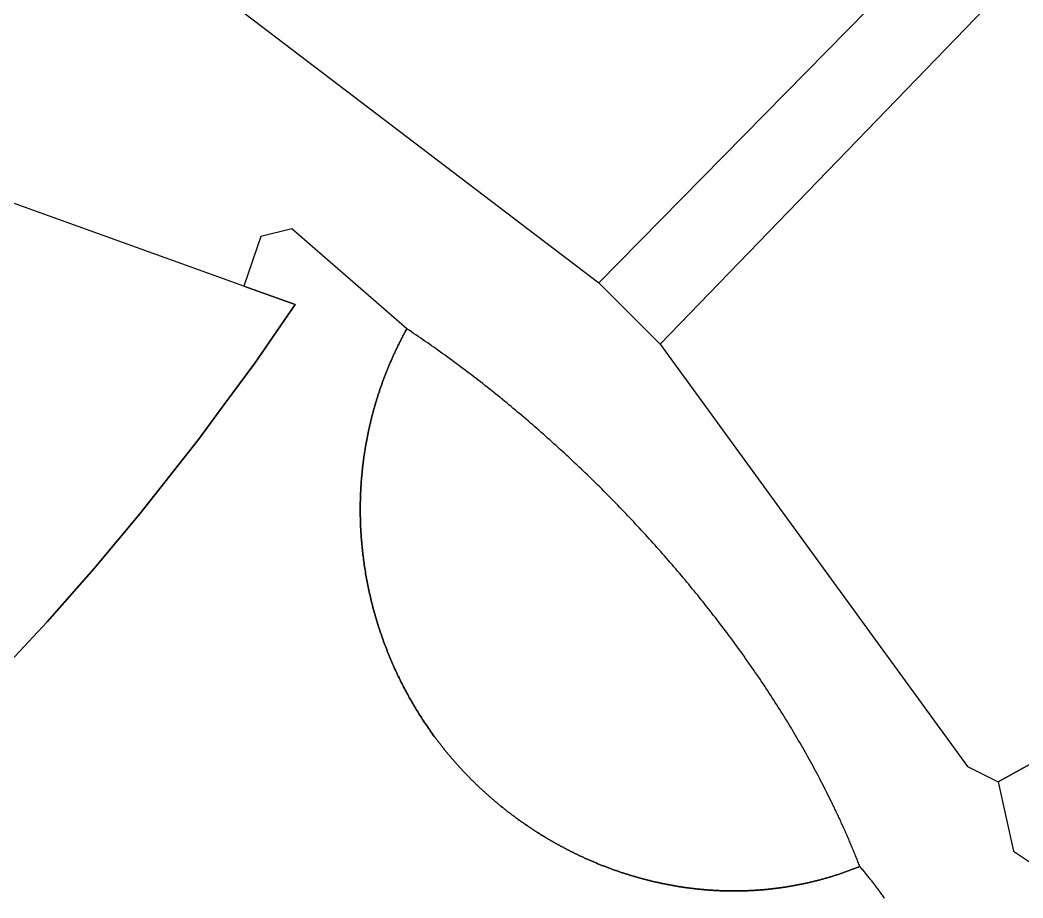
# Model space of a CAD drawing. Header units: millimetres. Extents: x 539514 to 908003, y -69769 to 203909.
# Drawn here: x 800560 to 838634, y -11242 to 22073 of the extents above; entities that cross this region are included whole.
import ezdxf

# ---------------------------------------------------------------- set-up
doc = ezdxf.new("R2010")
doc.units = ezdxf.units.MM
doc.layers.add('CLOSED_AREAS', color=7, linetype='Continuous')

msp = doc.modelspace()

# ---------------------------------------------------------------- linework, layer by layer
at = {"layer": 'CLOSED_AREAS'}
for points in [[(801836.342, 27844.644), (822531.737, 12104.485), (840603.771, 30468.004)], [(842061.193, 27553.16), (824863.612, 9772.61), (836522.989, -6259.033), (837688.927, -6842.002), (862780.878, 7027.798)], [(799128.134, -3392.673), (801588.095, -764.407), (803373.939, 1260.593), (805107.831, 3330.246), (807336.92, 6156.968), (808314.399, 7486.675), (809469.108, 9057.476), (811003.173, 11279.296), (809061.394, 11976.948), (790671.074, 18584.313)], [(833384.063, -11247.098), (833358.483, -11211.825), (833332.862, -11176.657), (833307.201, -11141.594), (833281.5, -11106.638), (833255.76, -11071.788), (833229.983, -11037.045), (833204.167, -11002.411), (833178.315, -10967.885), (833152.427, -10933.47), (833126.503, -10899.164), (833100.545, -10864.97), (833074.552, -10830.887), (833048.525, -10796.918), (833022.466, -10763.061), (832996.375, -10729.318), (832970.252, -10695.69), (832944.098, -10662.178), (832917.914, -10628.781), (832891.701, -10595.502), (832865.459, -10562.34), (832839.188, -10529.296), (832812.89, -10496.372), (832786.565, -10463.567), (832760.215, -10430.882), (832733.838, -10398.319), (832707.437, -10365.878), (832681.012, -10333.559), (832654.563, -10301.364), (832628.091, -10269.293), (832601.597, -10237.347), (832575.082, -10205.526), (832548.546, -10173.832), (832521.99, -10142.264), (832495.414, -10110.825), (832468.82, -10079.513), (832442.207, -10048.331), (832408.139, -10062.061), (832374.058, -10075.684), (832339.964, -10089.2), (832305.856, -10102.609), (832271.737, -10115.911), (832237.604, -10129.106), (832203.459, -10142.194), (832169.302, -10155.176), (832135.133, -10168.051), (832100.951, -10180.82), (832066.758, -10193.483), (832032.553, -10206.039), (831998.337, -10218.49), (831964.109, -10230.834), (831929.87, -10243.073), (831895.62, -10255.206), (831861.359, -10267.233), (831827.087, -10279.155), (831792.805, -10290.972), (831758.512, -10302.683), (831724.209, -10314.289), (831689.896, -10325.79), (831655.573, -10337.187), (831621.24, -10348.478), (831586.897, -10359.665), (831552.544, -10370.747), (831518.182, -10381.725), (831483.811, -10392.599), (831449.431, -10403.368), (831415.042, -10414.033), (831380.644, -10424.595), (831346.238, -10435.052), (831311.823, -10445.406), (831277.399, -10455.656), (831242.968, -10465.802), (831208.528, -10475.845), (831174.081, -10485.785), (831139.625, -10495.621), (831105.163, -10505.355), (831070.692, -10514.985), (831036.215, -10524.513), (831001.73, -10533.938), (830967.238, -10543.26), (830932.74, -10552.48), (830898.235, -10561.597), (830863.723, -10570.612), (830829.205, -10579.525), (830794.681, -10588.336), (830760.15, -10597.045), (830725.614, -10605.652), (830691.072, -10614.158), (830656.525, -10622.561), (830621.971, -10630.864), (830587.413, -10639.065), (830552.85, -10647.165), (830518.281, -10655.163), (830483.708, -10663.061), (830449.129, -10670.857), (830414.547, -10678.553), (830379.96, -10686.148), (830345.368, -10693.643), (830310.773, -10701.037), (830276.173, -10708.331), (830241.57, -10715.525), (830206.963, -10722.618), (830172.353, -10729.612), (830137.739, -10736.505), (830103.123, -10743.299), (830068.503, -10749.993), (830033.88, -10756.588), (829999.254, -10763.083), (829964.626, -10769.479), (829929.996, -10775.776), (829895.363, -10781.973), (829860.728, -10788.072), (829826.091, -10794.072), (829791.453, -10799.973), (829756.812, -10805.775), (829722.17, -10811.479), (829687.527, -10817.085), (829652.882, -10822.592), (829618.237, -10828.001), (829583.59, -10833.312), (829548.943, -10838.525), (829514.295, -10843.64), (829479.647, -10848.657), (829444.998, -10853.577), (829410.349, -10858.399), (829375.701, -10863.124), (829341.052, -10867.752), (829306.404, -10872.283), (829271.756, -10876.716), (829237.108, -10881.053), (829202.462, -10885.293), (829167.816, -10889.436), (829133.171, -10893.482), (829098.528, -10897.432), (829063.886, -10901.286), (829029.246, -10905.043), (828994.607, -10908.705), (828959.97, -10912.27), (828925.334, -10915.739), (828890.701, -10919.113), (828856.071, -10922.391), (828821.442, -10925.573), (828786.817, -10928.66), (828752.194, -10931.652), (828717.574, -10934.548), (828682.957, -10937.35), (828648.343, -10940.056), (828613.732, -10942.667), (828579.125, -10945.184), (828544.521, -10947.606), (828509.922, -10949.934), (828475.326, -10952.167), (828440.734, -10954.306), (828406.147, -10956.35), (828371.564, -10958.301), (828336.985, -10960.157), (828302.411, -10961.92), (828267.842, -10963.589), (828233.278, -10965.165), (828198.72, -10966.646), (828164.166, -10968.035), (828129.618, -10969.33), (828095.075, -10970.532), (828060.539, -10971.641), (828026.008, -10972.657), (827991.483, -10973.58), (827956.965, -10974.411), (827922.452, -10975.149), (827887.947, -10975.794), (827853.448, -10976.347), (827818.955, -10976.808), (827784.47, -10977.177), (827749.992, -10977.454), (827715.521, -10977.638), (827681.058, -10977.731), (827646.602, -10977.733), (827612.154, -10977.642), (827577.713, -10977.461), (827543.281, -10977.188), (827508.857, -10976.823), (827474.441, -10976.368), (827440.034, -10975.821), (827405.635, -10975.184), (827371.246, -10974.456), (827336.865, -10973.637), (827302.493, -10972.728), (827268.13, -10971.728), (827233.777, -10970.638), (827199.433, -10969.458), (827165.099, -10968.188), (827130.775, -10966.827), (827096.461, -10965.377), (827062.157, -10963.837), (827027.864, -10962.208), (826993.58, -10960.489), (826959.308, -10958.68), (826925.046, -10956.783), (826890.795, -10954.796), (826856.555, -10952.72), (826822.326, -10950.555), (826788.109, -10948.301), (826753.903, -10945.959), (826719.709, -10943.528), (826685.527, -10941.008), (826651.356, -10938.4), (826617.198, -10935.704), (826583.052, -10932.919), (826548.919, -10930.047), (826514.798, -10927.087), (826480.689, -10924.039), (826446.594, -10920.903), (826412.512, -10917.679), (826378.443, -10914.368), (826344.387, -10910.97), (826310.344, -10907.485), (826276.316, -10903.912), (826242.301, -10900.252), (826208.3, -10896.506), (826174.313, -10892.673), (826140.34, -10888.753), (826106.382, -10884.746), (826072.438, -10880.653), (826038.509, -10876.474), (826004.595, -10872.208), (825970.696, -10867.857), (825936.812, -10863.419), (825902.943, -10858.896), (825869.09, -10854.286), (825835.252, -10849.592), (825801.43, -10844.811), (825767.624, -10839.945), (825733.834, -10834.994), (825700.061, -10829.958), (825666.303, -10824.837), (825632.562, -10819.63), (825598.838, -10814.339), (825565.131, -10808.963), (825531.44, -10803.502), (825497.767, -10797.957), (825464.111, -10792.328), (825430.472, -10786.614), (825396.851, -10780.816), (825363.248, -10774.934), (825329.663, -10768.969), (825296.095, -10762.919), (825262.546, -10756.785), (825229.015, -10750.568), (825195.503, -10744.268), (825162.009, -10737.884), (825128.534, -10731.417), (825095.078, -10724.867), (825061.641, -10718.233), (825028.224, -10711.517), (824994.825, -10704.718), (824961.447, -10697.837), (824928.088, -10690.872), (824894.748, -10683.826), (824861.429, -10676.697), (824828.13, -10669.485), (824794.851, -10662.192), (824761.593, -10654.817), (824728.355, -10647.359), (824695.139, -10639.82), (824661.943, -10632.2), (824628.768, -10624.498), (824595.614, -10616.714), (824562.482, -10608.849), (824529.371, -10600.903), (824496.281, -10592.876), (824463.214, -10584.767), (824430.169, -10576.578), (824397.145, -10568.308), (824364.144, -10559.958), (824331.166, -10551.527), (824298.21, -10543.016), (824265.277, -10534.424), (824232.366, -10525.752), (824199.479, -10517), (824166.615, -10508.168), (824133.774, -10499.256), (824100.957, -10490.265), (824068.163, -10481.194), (824035.393, -10472.043), (824002.647, -10462.814), (823969.925, -10453.504), (823937.227, -10444.116), (823904.554, -10434.649), (823871.905, -10425.102), (823839.281, -10415.477), (823806.682, -10405.773), (823774.108, -10395.991), (823741.559, -10386.13), (823709.035, -10376.191), (823676.537, -10366.174), (823644.065, -10356.078), (823611.618, -10345.904), (823579.197, -10335.653), (823546.802, -10325.324), (823514.433, -10314.917), (823482.091, -10304.432), (823449.775, -10293.87), (823417.486, -10283.231), (823385.224, -10272.515), (823352.988, -10261.721), (823320.78, -10250.851), (823288.599, -10239.903), (823256.446, -10228.879), (823224.32, -10217.778), (823192.222, -10206.601), (823160.151, -10195.347), (823128.109, -10184.017), (823096.095, -10172.611), (823064.109, -10161.128), (823032.152, -10149.57), (823000.223, -10137.936), (822968.323, -10126.226), (822936.453, -10114.44), (822904.611, -10102.579), (822872.798, -10090.643), (822841.015, -10078.631), (822809.261, -10066.544), (822777.537, -10054.382), (822745.843, -10042.146), (822714.179, -10029.834), (822682.545, -10017.447), (822650.942, -10004.986), (822619.369, -9992.451), (822587.826, -9979.841), (822556.314, -9967.157), (822524.834, -9954.399), (822493.384, -9941.567), (822461.965, -9928.661), (822430.578, -9915.681), (822399.222, -9902.627), (822367.898, -9889.5), (822336.606, -9876.299), (822305.346, -9863.025), (822274.118, -9849.678), (822242.922, -9836.258), (822211.759, -9822.764), (822180.628, -9809.198), (822149.53, -9795.559), (822118.465, -9781.847), (822087.433, -9768.063), (822056.434, -9754.206), (822025.468, -9740.278), (821994.536, -9726.276), (821963.637, -9712.203), (821932.773, -9698.058), (821901.942, -9683.841), (821871.145, -9669.552), (821840.383, -9655.192), (821809.655, -9640.76), (821778.961, -9626.256), (821748.303, -9611.682), (821717.679, -9597.036), (821687.09, -9582.319), (821656.536, -9567.531), (821626.018, -9552.672), (821595.535, -9537.743), (821565.087, -9522.743), (821534.676, -9507.672), (821504.3, -9492.531), (821473.961, -9477.32), (821443.657, -9462.039), (821413.39, -9446.688), (821383.16, -9431.266), (821352.966, -9415.775), (821322.809, -9400.214), (821292.689, -9384.584), (821262.606, -9368.884), (821232.56, -9353.115), (821202.552, -9337.277), (821172.581, -9321.369), (821142.649, -9305.393), (821112.754, -9289.347), (821082.897, -9273.233), (821053.078, -9257.05), (821023.297, -9240.798), (820993.555, -9224.478), (820963.852, -9208.09), (820934.188, -9191.634), (820904.562, -9175.109), (820874.976, -9158.517), (820845.428, -9141.856), (820815.921, -9125.128), (820786.452, -9108.332), (820757.024, -9091.469), (820727.635, -9074.538), (820698.286, -9057.54), (820668.978, -9040.475), (820639.71, -9023.342), (820610.482, -9006.143), (820581.295, -8988.877), (820552.148, -8971.544), (820523.043, -8954.144), (820493.979, -8936.678), (820464.955, -8919.146), (820435.974, -8901.547), (820407.033, -8883.882), (820378.135, -8866.151), (820349.278, -8848.355), (820320.463, -8830.492), (820291.691, -8812.564), (820262.96, -8794.57), (820234.272, -8776.51), (820205.627, -8758.385), (820177.024, -8740.195), (820148.464, -8721.94), (820119.948, -8703.62), (820091.474, -8685.235), (820063.044, -8666.785), (820034.657, -8648.27), (820006.314, -8629.691), (819978.015, -8611.047), (819949.76, -8592.339), (819921.549, -8573.567), (819893.382, -8554.731), (819865.259, -8535.83), (819837.181, -8516.866), (819809.148, -8497.838), (819781.159, -8478.746), (819753.216, -8459.591), (819725.318, -8440.372), (819697.465, -8421.091), (819669.657, -8401.745), (819641.895, -8382.337), (819614.179, -8362.866), (819586.509, -8343.332), (819558.885, -8323.735), (819531.307, -8304.075), (819503.776, -8284.354), (819476.291, -8264.569), (819448.852, -8244.722), (819421.461, -8224.814), (819394.116, -8204.843), (819366.819, -8184.81), (819339.569, -8164.715), (819312.366, -8144.559), (819285.211, -8124.341), (819258.104, -8104.061), (819231.044, -8083.72), (819204.033, -8063.318), (819177.07, -8042.855), (819150.155, -8022.33), (819123.288, -8001.745), (819096.471, -7981.099), (819069.702, -7960.392), (819042.982, -7939.625), (819016.311, -7918.797), (818989.689, -7897.909), (818963.117, -7876.96), (818936.594, -7855.952), (818910.121, -7834.883), (818883.698, -7813.755), (818857.325, -7792.566), (818831.002, -7771.318), (818804.73, -7750.011), (818778.507, -7728.644), (818752.336, -7707.218), (818726.215, -7685.732), (818700.145, -7664.187), (818674.127, -7642.584), (818648.159, -7620.921), (818622.243, -7599.2), (818596.378, -7577.42), (818570.565, -7555.582), (818544.804, -7533.685), (818519.095, -7511.73), (818493.438, -7489.717), (818467.833, -7467.645), (818442.281, -7445.516), (818416.781, -7423.329), (818391.334, -7401.084), (818365.94, -7378.781), (818340.599, -7356.421), (818315.311, -7334.004), (818290.077, -7311.529), (818264.896, -7288.997), (818239.768, -7266.408), (818214.695, -7243.762), (818189.675, -7221.06), (818164.709, -7198.3), (818139.798, -7175.484), (818114.941, -7152.612), (818090.139, -7129.683), (818065.391, -7106.698), (818040.699, -7083.656), (818016.061, -7060.559), (817991.478, -7037.406), (817966.951, -7014.197), (817942.479, -6990.932), (817918.063, -6967.612), (817893.703, -6944.236), (817869.398, -6920.805), (817845.15, -6897.319), (817820.958, -6873.778), (817796.822, -6850.181), (817772.743, -6826.53), (817748.72, -6802.824), (817724.755, -6779.063), (817700.846, -6755.248), (817676.994, -6731.378), (817653.2, -6707.454), (817629.463, -6683.476), (817605.784, -6659.444), (817582.162, -6635.358), (817558.598, -6611.217), (817535.093, -6587.024), (817511.645, -6562.776), (817488.256, -6538.475), (817464.926, -6514.121), (817441.654, -6489.713), (817418.44, -6465.252), (817395.286, -6440.738), (817372.191, -6416.171), (817349.155, -6391.551), (817326.179, -6366.879), (817303.262, -6342.154), (817280.405, -6317.376), (817257.608, -6292.546), (817234.87, -6267.664), (817212.193, -6242.73), (817189.576, -6217.743), (817167.02, -6192.705), (817144.524, -6167.615), (817122.089, -6142.473), (817099.715, -6117.279), (817077.402, -6092.034), (817055.151, -6066.738), (817032.96, -6041.391), (817010.832, -6015.992), (816988.765, -5990.542), (816966.759, -5965.042), (816944.816, -5939.491), (816922.935, -5913.889), (816901.116, -5888.236), (816879.359, -5862.533), (816857.666, -5836.78), (816836.034, -5810.976), (816814.466, -5785.122), (816792.961, -5759.219), (816771.519, -5733.265), (816750.14, -5707.262), (816728.825, -5681.209), (816707.574, -5655.107), (816686.386, -5628.955), (816665.262, -5602.754), (816644.203, -5576.503), (816623.889, -5551.06), (816603.636, -5525.57), (816583.442, -5500.035), (816563.309, -5474.455), (816543.237, -5448.829), (816523.224, -5423.158), (816503.273, -5397.441), (816483.381, -5371.68), (816463.551, -5345.874), (816443.78, -5320.023), (816424.071, -5294.128), (816404.422, -5268.188), (816384.834, -5242.204), (816365.307, -5216.176), (816345.841, -5190.104), (816326.435, -5163.988), (816287.807, -5111.625), (816249.423, -5059.088), (816211.284, -5006.379), (816173.39, -4953.498), (816135.741, -4900.446), (816098.339, -4847.226), (816061.182, -4793.837), (816024.272, -4740.281), (815987.61, -4686.559), (815951.194, -4632.672), (815915.027, -4578.621), (815879.108, -4524.408), (815843.437, -4470.033), (815808.016, -4415.498), (815772.844, -4360.804), (815737.922, -4305.951), (815703.251, -4250.941), (815668.83, -4195.775), (815634.66, -4140.454), (815600.742, -4084.98), (815567.075, -4029.352), (815533.661, -3973.574), (815500.5, -3917.644), (815467.592, -3861.566), (815434.938, -3805.339), (815402.537, -3748.965), (815370.391, -3692.445), (815338.499, -3635.781), (815306.863, -3578.972), (815275.482, -3522.021), (815244.358, -3464.928), (815213.489, -3407.695), (815182.878, -3350.322), (815152.524, -3292.812), (815122.427, -3235.164), (815092.588, -3177.38), (815063.008, -3119.461), (815033.686, -3061.408), (815004.624, -3003.223), (814975.822, -2944.906), (814947.279, -2886.459), (814918.997, -2827.882), (814890.976, -2769.177), (814863.215, -2710.345), (814835.717, -2651.387), (814808.481, -2592.304), (814781.507, -2533.097), (814754.796, -2473.768), (814728.348, -2414.317), (814702.164, -2354.745), (814676.244, -2295.054), (814650.589, -2235.245), (814625.198, -2175.319), (814600.073, -2115.277), (814575.213, -2055.12), (814550.62, -1994.849), (814526.293, -1934.465), (814502.233, -1873.97), (814478.44, -1813.364), (814454.916, -1752.649), (814431.659, -1691.825), (814408.671, -1630.895), (814385.951, -1569.858), (814363.501, -1508.717), (814341.321, -1447.471), (814319.411, -1386.123), (814297.772, -1324.674), (814276.403, -1263.124), (814255.306, -1201.474), (814234.481, -1139.727), (814213.928, -1077.882), (814193.647, -1015.941), (814173.64, -953.905), (814153.905, -891.775), (814134.445, -829.553), (814115.259, -767.239), (814096.348, -704.835), (814077.711, -642.341), (814059.35, -579.759), (814041.265, -517.089), (814023.456, -454.334), (814005.924, -391.494), (813988.668, -328.57), (813971.691, -265.563), (813954.991, -202.474), (813938.569, -139.305), (813922.426, -76.057), (813906.562, -12.731), (813890.978, 50.673), (813875.673, 114.153), (813860.649, 177.708), (813845.905, 241.336), (813831.443, 305.038), (813817.262, 368.811), (813803.363, 432.654), (813789.746, 496.567), (813776.412, 560.548), (813763.361, 624.597), (813750.594, 688.711), (813738.111, 752.89), (813725.912, 817.133), (813713.997, 881.439), (813702.368, 945.807), (813691.025, 1010.235), (813679.967, 1074.723), (813669.196, 1139.268), (813658.711, 1203.871), (813648.514, 1268.53), (813638.604, 1333.244), (813628.982, 1398.012), (813619.649, 1462.833), (813610.605, 1527.705), (813601.849, 1592.628), (813593.384, 1657.6), (813585.208, 1722.62), (813577.323, 1787.688), (813569.728, 1852.802), (813562.425, 1917.96), (813555.413, 1983.163), (813548.694, 2048.408), (813542.267, 2113.695), (813536.132, 2179.023), (813530.291, 2244.39), (813524.744, 2309.795), (813519.491, 2375.237), (813514.532, 2440.716), (813509.868, 2506.229), (813505.5, 2571.777), (813501.427, 2637.357), (813497.65, 2702.969), (813494.169, 2768.611), (813490.986, 2834.283), (813488.1, 2899.983), (813485.511, 2965.71), (813483.221, 3031.464), (813481.229, 3097.242), (813479.536, 3163.044), (813478.802, 3195.954), (813478.143, 3228.869), (813477.559, 3261.79), (813477.049, 3294.716), (813476.615, 3327.647), (813476.256, 3360.583), (813475.971, 3393.524), (813475.762, 3426.47), (813475.629, 3459.42), (813475.57, 3492.375), (813475.587, 3525.334), (813475.68, 3558.297), (813475.847, 3591.264), (813476.09, 3624.235), (813476.409, 3657.21), (813476.804, 3690.189), (813477.274, 3723.171), (813477.819, 3756.156), (813478.441, 3789.144), (813479.138, 3822.136), (813479.911, 3855.13), (813480.76, 3888.127), (813481.685, 3921.127), (813482.686, 3954.13), (813483.763, 3987.134), (813484.916, 4020.141), (813486.145, 4053.15), (813487.451, 4086.161), (813488.833, 4119.174), (813490.291, 4152.188), (813491.825, 4185.204), (813493.436, 4218.222), (813495.123, 4251.24), (813496.887, 4284.26), (813498.727, 4317.281), (813500.644, 4350.302), (813502.637, 4383.324), (813504.707, 4416.347), (813506.854, 4449.37), (813509.078, 4482.394), (813511.379, 4515.418), (813513.756, 4548.441), (813516.211, 4581.465), (813518.743, 4614.488), (813521.351, 4647.511), (813524.037, 4680.533), (813526.8, 4713.554), (813529.64, 4746.575), (813532.557, 4779.595), (813535.552, 4812.613), (813538.624, 4845.631), (813541.773, 4878.647), (813545, 4911.661), (813548.305, 4944.674), (813551.687, 4977.685), (813555.146, 5010.694), (813558.684, 5043.701), (813562.299, 5076.706), (813565.991, 5109.708), (813569.762, 5142.708), (813573.611, 5175.706), (813577.537, 5208.7), (813581.541, 5241.692), (813585.624, 5274.68), (813589.784, 5307.666), (813594.023, 5340.648), (813598.34, 5373.626), (813602.735, 5406.601), (813607.208, 5439.573), (813611.759, 5472.54), (813616.389, 5505.503), (813621.098, 5538.462), (813625.885, 5571.417), (813630.75, 5604.368), (813635.694, 5637.313), (813640.717, 5670.255), (813645.818, 5703.191), (813650.998, 5736.122), (813656.257, 5769.048), (813661.595, 5801.969), (813667.011, 5834.885), (813672.507, 5867.794), (813678.081, 5900.699), (813683.735, 5933.597), (813689.467, 5966.489), (813695.279, 5999.376), (813701.17, 6032.256), (813707.14, 6065.13), (813713.189, 6097.997), (813719.318, 6130.857), (813725.526, 6163.711), (813731.814, 6196.558), (813738.181, 6229.397), (813744.628, 6262.23), (813751.154, 6295.055), (813757.76, 6327.873), (813764.446, 6360.683), (813771.211, 6393.485), (813778.056, 6426.279), (813784.981, 6459.066), (813791.986, 6491.844), (813799.071, 6524.614), (813806.236, 6557.375), (813813.48, 6590.128), (813820.805, 6622.872), (813828.211, 6655.607), (813835.696, 6688.333), (813843.261, 6721.05), (813850.907, 6753.757), (813858.634, 6786.455), (813866.44, 6819.144), (813874.327, 6851.823), (813882.295, 6884.492), (813890.343, 6917.151), (813898.472, 6949.8), (813906.681, 6982.439), (813914.971, 7015.067), (813923.342, 7047.685), (813931.794, 7080.292), (813940.327, 7112.888), (813948.94, 7145.473), (813957.634, 7178.047), (813966.41, 7210.61), (813975.266, 7243.162), (813984.204, 7275.702), (813993.223, 7308.23), (814002.323, 7340.747), (814011.504, 7373.251), (814020.767, 7405.744), (814030.111, 7438.224), (814039.536, 7470.692), (814049.043, 7503.148), (814058.631, 7535.591), (814068.301, 7568.021), (814078.053, 7600.438), (814087.886, 7632.842), (814097.801, 7665.233), (814107.797, 7697.611), (814117.876, 7729.975), (814128.036, 7762.326), (814138.279, 7794.663), (814148.603, 7826.986), (814159.009, 7859.295), (814169.498, 7891.589), (814180.068, 7923.87), (814190.721, 7956.136), (814201.456, 7988.388), (814212.273, 8020.624), (814223.172, 8052.846), (814234.154, 8085.053), (814245.219, 8117.245), (814256.365, 8149.422), (814267.595, 8181.583), (814278.907, 8213.729), (814290.301, 8245.859), (814301.778, 8277.973), (814313.338, 8310.071), (814324.981, 8342.153), (814336.707, 8374.219), (814348.515, 8406.269), (814360.407, 8438.302), (814372.381, 8470.318), (814384.439, 8502.318), (814396.579, 8534.3), (814408.803, 8566.266), (814421.11, 8598.214), (814433.5, 8630.145), (814445.973, 8662.059), (814458.53, 8693.955), (814471.17, 8725.833), (814483.893, 8757.693), (814496.7, 8789.535), (814509.591, 8821.359), (814522.565, 8853.165), (814535.623, 8884.952), (814548.765, 8916.721), (814561.99, 8948.471), (814575.299, 8980.202), (814588.692, 9011.914), (814602.169, 9043.607), (814615.729, 9075.28), (814629.374, 9106.935), (814643.103, 9138.569), (814656.916, 9170.184), (814670.813, 9201.779), (814684.794, 9233.354), (814698.86, 9264.909), (814713.01, 9296.444), (814727.244, 9327.958), (814741.562, 9359.452), (814755.965, 9390.925), (814770.453, 9422.377), (814785.025, 9453.809), (814799.682, 9485.219), (814814.423, 9516.608), (814829.249, 9547.976), (814844.16, 9579.322), (814859.156, 9610.646), (814874.236, 9641.949), (814889.402, 9673.23), (814904.652, 9704.488), (814919.988, 9735.725), (814935.408, 9766.939), (814950.914, 9798.131), (814966.504, 9829.3), (814982.18, 9860.446), (814997.941, 9891.57), (815013.788, 9922.67), (815029.72, 9953.747), (815045.737, 9984.801), (815061.84, 10015.831), (815078.028, 10046.838), (815094.302, 10077.821), (815110.662, 10108.781), (815127.107, 10139.716), (815143.638, 10170.627), (815160.254, 10201.514), (815176.957, 10232.376), (815193.745, 10263.214), (815210.619, 10294.027), (815227.58, 10324.816), (815244.626, 10355.579), (810872.36, 14144.876), (809706.422, 13853.392), (809061.394, 11976.948), (811003.173, 11279.296), (809469.108, 9057.476), (808314.399, 7486.675), (807336.92, 6156.968), (805107.831, 3330.246), (803373.939, 1260.593), (801588.095, -764.407), (799128.134, -3392.673)], [(862780.878, 7027.798), (837688.927, -6842.002), (838271.896, -9465.362), (839146.349, -10048.331)]]:
    msp.add_lwpolyline(points, dxfattribs=at)
for points in [[(840603.771, 30468.004), (822531.737, 12104.485), (824863.612, 9772.61), (842061.193, 27553.16)], [(832442.207, -10048.331), (832424.548, -10002.888), (832406.801, -9957.445), (832388.965, -9912.001), (832371.04, -9866.556), (832353.027, -9821.11), (832334.926, -9775.665), (832316.737, -9730.219), (832298.461, -9684.773), (832280.096, -9639.327), (832261.644, -9593.882), (832243.105, -9548.436), (832224.479, -9502.991), (832205.766, -9457.547), (832186.965, -9412.104), (832168.079, -9366.661), (832149.105, -9321.219), (832130.045, -9275.779), (832110.899, -9230.34), (832091.667, -9184.902), (832072.349, -9139.466), (832052.945, -9094.031), (832033.455, -9048.598), (832013.88, -9003.167), (831994.22, -8957.739), (831974.475, -8912.312), (831954.644, -8866.888), (831934.729, -8821.466), (831914.729, -8776.047), (831894.644, -8730.631), (831874.475, -8685.217), (831854.222, -8639.807), (831833.885, -8594.399), (831813.464, -8548.995), (831792.959, -8503.595), (831772.371, -8458.197), (831751.699, -8412.804), (831730.943, -8367.414), (831710.105, -8322.029), (831689.184, -8276.647), (831668.18, -8231.27), (831647.093, -8185.897), (831625.923, -8140.528), (831604.672, -8095.164), (831583.338, -8049.805), (831561.922, -8004.451), (831540.424, -7959.102), (831518.844, -7913.758), (831497.183, -7868.419), (831475.44, -7823.085), (831453.616, -7777.758), (831431.711, -7732.435), (831409.725, -7687.119), (831387.658, -7641.809), (831365.511, -7596.504), (831320.975, -7505.915), (831276.117, -7415.351), (831230.941, -7324.814), (831185.446, -7234.306), (831139.634, -7143.826), (831093.506, -7053.377), (831047.064, -6962.959), (831000.308, -6872.574), (830953.241, -6782.222), (830905.862, -6691.904), (830858.174, -6601.622), (830810.177, -6511.377), (830761.874, -6421.17), (830713.264, -6331.001), (830664.35, -6240.872), (830615.133, -6150.784), (830565.613, -6060.739), (830515.792, -5970.736), (830465.672, -5880.778), (830415.254, -5790.864), (830364.538, -5700.997), (830313.526, -5611.178), (830262.22, -5521.407), (830210.62, -5431.685), (830158.727, -5342.014), (830106.544, -5252.395), (830054.072, -5162.828), (830001.31, -5073.316), (829948.262, -4983.858), (829894.927, -4894.456), (829841.308, -4805.111), (829787.405, -4715.824), (829733.219, -4626.596), (829678.753, -4537.429), (829624.007, -4448.323), (829568.983, -4359.279), (829513.681, -4270.299), (829458.103, -4181.383), (829402.25, -4092.533), (829346.123, -4003.749), (829289.724, -3915.033), (829233.054, -3826.386), (829176.115, -3737.809), (829118.906, -3649.303), (829061.43, -3560.868), (829003.688, -3472.507), (828945.681, -3384.22), (828887.411, -3296.008), (828828.878, -3207.873), (828770.084, -3119.815), (828711.03, -3031.835), (828651.717, -2943.935), (828592.146, -2856.115), (828532.32, -2768.377), (828472.238, -2680.722), (828411.903, -2593.151), (828351.315, -2505.664), (828290.476, -2418.263), (828229.387, -2330.95), (828168.05, -2243.724), (828106.464, -2156.588), (828044.633, -2069.541), (827982.556, -1982.586), (827920.235, -1895.724), (827857.672, -1808.955), (827794.868, -1722.28), (827731.824, -1635.701), (827668.54, -1549.218), (827605.019, -1462.833), (827541.262, -1376.547), (827477.27, -1290.361), (827413.043, -1204.276), (827348.584, -1118.293), (827283.894, -1032.412), (827218.974, -946.636), (827153.824, -860.965), (827088.447, -775.401), (827022.844, -689.944), (826957.015, -604.595), (826890.962, -519.355), (826824.687, -434.227), (826758.19, -349.209), (826691.473, -264.305), (826624.537, -179.514), (826557.383, -94.838), (826490.013, -10.278), (826422.428, 74.165), (826354.628, 158.49), (826286.616, 242.696), (826218.392, 326.781), (826149.958, 410.746), (826081.314, 494.588), (826012.463, 578.306), (825943.406, 661.9), (825874.143, 745.369), (825804.676, 828.711), (825735.006, 911.925), (825665.134, 995.011), (825595.062, 1077.967), (825524.791, 1160.792), (825454.323, 1243.484), (825383.657, 1326.044), (825312.796, 1408.47), (825241.741, 1490.761), (825170.493, 1572.915), (825099.053, 1654.932), (825027.423, 1736.81), (824955.604, 1818.549), (824883.597, 1900.148), (824811.403, 1981.605), (824739.023, 2062.919), (824666.459, 2144.09), (824593.713, 2225.116), (824520.784, 2305.995), (824447.675, 2386.728), (824374.387, 2467.313), (824300.921, 2547.749), (824227.278, 2628.034), (824153.459, 2708.169), (824079.466, 2788.151), (824005.3, 2867.979), (823930.963, 2947.654), (823856.454, 3027.172), (823781.777, 3106.534), (823706.931, 3185.739), (823631.918, 3264.784), (823556.74, 3343.67), (823481.398, 3422.395), (823405.892, 3500.958), (823330.224, 3579.358), (823254.396, 3657.594), (823178.408, 3735.665), (823102.262, 3813.57), (823025.96, 3891.307), (822949.501, 3968.876), (822872.888, 4046.275), (822796.122, 4123.504), (822719.204, 4200.561), (822642.135, 4277.446), (822564.917, 4354.157), (822487.551, 4430.693), (822410.037, 4507.053), (822332.378, 4583.237), (822254.574, 4659.242), (822176.627, 4735.068), (822098.538, 4810.714), (822020.308, 4886.179), (821941.939, 4961.462), (821863.431, 5036.561), (821784.787, 5111.476), (821706.006, 5186.205), (821627.091, 5260.748), (821548.042, 5335.103), (821468.862, 5409.269), (821389.55, 5483.246), (821310.109, 5557.031), (821230.54, 5630.625), (821150.843, 5704.026), (821071.021, 5777.232), (820991.074, 5850.244), (820911.003, 5923.059), (820830.81, 5995.677), (820750.497, 6068.097), (820670.063, 6140.317), (820589.511, 6212.337), (820508.842, 6284.155), (820428.058, 6355.771), (820347.158, 6427.183), (820266.145, 6498.39), (820185.019, 6569.391), (820103.783, 6640.185), (820022.437, 6710.772), (819940.982, 6781.149), (819859.42, 6851.316), (819777.752, 6921.272), (819695.979, 6991.016), (819614.103, 7060.546), (819532.124, 7129.862), (819450.045, 7198.963), (819367.865, 7267.846), (819285.587, 7336.513), (819203.212, 7404.96), (819120.74, 7473.188), (819038.174, 7541.195), (818955.513, 7608.98), (818872.761, 7676.542), (818789.917, 7743.88), (818706.984, 7810.993), (818623.962, 7877.88), (818540.852, 7944.539), (818457.656, 8010.97), (818374.376, 8077.172), (818291.011, 8143.143), (818207.565, 8208.883), (818124.037, 8274.39), (818040.429, 8339.663), (817956.742, 8404.702), (817872.978, 8469.505), (817789.137, 8534.071), (817705.222, 8598.399), (817621.233, 8662.487), (817537.171, 8726.336), (817453.038, 8789.944), (817368.835, 8853.309), (817284.563, 8916.431), (817200.223, 8979.309), (817115.818, 9041.941), (817031.347, 9104.327), (816946.812, 9166.465), (816862.215, 9228.354), (816777.556, 9289.994), (816692.838, 9351.382), (816608.06, 9412.519), (816523.225, 9473.403), (816438.333, 9534.033), (816353.387, 9594.408), (816268.386, 9654.526), (816183.333, 9714.388), (816098.228, 9773.991), (816013.073, 9833.335), (815927.869, 9892.418), (815842.618, 9951.24), (815757.32, 10009.799), (815671.977, 10068.094), (815586.59, 10126.125), (815501.16, 10183.89), (815415.688, 10241.388), (815330.177, 10298.618), (815244.626, 10355.579), (815227.58, 10324.816), (815210.619, 10294.027), (815193.745, 10263.214), (815176.957, 10232.376), (815160.254, 10201.514), (815143.638, 10170.627), (815127.107, 10139.716), (815110.662, 10108.781), (815094.302, 10077.821), (815078.028, 10046.838), (815061.84, 10015.831), (815045.737, 9984.801), (815029.72, 9953.747), (815013.788, 9922.67), (814997.941, 9891.57), (814982.18, 9860.446), (814966.504, 9829.3), (814950.914, 9798.131), (814935.408, 9766.939), (814919.988, 9735.725), (814904.652, 9704.488), (814889.402, 9673.23), (814874.236, 9641.949), (814859.156, 9610.646), (814844.16, 9579.322), (814829.249, 9547.976), (814814.423, 9516.608), (814799.682, 9485.219), (814785.025, 9453.809), (814770.453, 9422.377), (814755.965, 9390.925), (814741.562, 9359.452), (814727.244, 9327.958), (814713.01, 9296.444), (814698.86, 9264.909), (814684.794, 9233.354), (814670.813, 9201.779), (814656.916, 9170.184), (814643.103, 9138.569), (814629.374, 9106.935), (814615.729, 9075.28), (814602.169, 9043.607), (814588.692, 9011.914), (814575.299, 8980.202), (814561.99, 8948.471), (814548.765, 8916.721), (814535.623, 8884.952), (814522.565, 8853.165), (814509.591, 8821.359), (814496.7, 8789.535), (814483.893, 8757.693), (814471.17, 8725.833), (814458.53, 8693.955), (814445.973, 8662.059), (814433.5, 8630.145), (814421.11, 8598.214), (814408.803, 8566.266), (814396.579, 8534.3), (814384.439, 8502.318), (814372.381, 8470.318), (814360.407, 8438.302), (814348.515, 8406.269), (814336.707, 8374.219), (814324.981, 8342.153), (814313.338, 8310.071), (814301.778, 8277.973), (814290.301, 8245.859), (814278.907, 8213.729), (814267.595, 8181.583), (814256.365, 8149.422), (814245.219, 8117.245), (814234.154, 8085.053), (814223.172, 8052.846), (814212.273, 8020.624), (814201.456, 7988.388), (814190.721, 7956.136), (814180.068, 7923.87), (814169.498, 7891.589), (814159.009, 7859.295), (814148.603, 7826.986), (814138.279, 7794.663), (814128.036, 7762.326), (814117.876, 7729.975), (814107.797, 7697.611), (814097.801, 7665.233), (814087.886, 7632.842), (814078.053, 7600.438), (814068.301, 7568.021), (814058.631, 7535.591), (814049.043, 7503.148), (814039.536, 7470.692), (814030.111, 7438.224), (814020.767, 7405.744), (814011.504, 7373.251), (814002.323, 7340.747), (813993.223, 7308.23), (813984.204, 7275.702), (813975.266, 7243.162), (813966.41, 7210.61), (813957.634, 7178.047), (813948.94, 7145.473), (813940.327, 7112.888), (813931.794, 7080.292), (813923.342, 7047.685), (813914.971, 7015.067), (813906.681, 6982.439), (813898.472, 6949.8), (813890.343, 6917.151), (813882.295, 6884.492), (813874.327, 6851.823), (813866.44, 6819.144), (813858.634, 6786.455), (813850.907, 6753.757), (813843.261, 6721.05), (813835.696, 6688.333), (813828.211, 6655.607), (813820.805, 6622.872), (813813.48, 6590.128), (813806.236, 6557.375), (813799.071, 6524.614), (813791.986, 6491.844), (813784.981, 6459.066), (813778.056, 6426.279), (813771.211, 6393.485), (813764.446, 6360.683), (813757.76, 6327.873), (813751.154, 6295.055), (813744.628, 6262.23), (813738.181, 6229.397), (813731.814, 6196.558), (813725.526, 6163.711), (813719.318, 6130.857), (813713.189, 6097.997), (813707.14, 6065.13), (813701.17, 6032.256), (813695.279, 5999.376), (813689.467, 5966.489), (813683.735, 5933.597), (813678.081, 5900.699), (813672.507, 5867.794), (813667.011, 5834.885), (813661.595, 5801.969), (813656.257, 5769.048), (813650.998, 5736.122), (813645.818, 5703.191), (813640.717, 5670.255), (813635.694, 5637.313), (813630.75, 5604.368), (813625.885, 5571.417), (813621.098, 5538.462), (813616.389, 5505.503), (813611.759, 5472.54), (813607.208, 5439.573), (813602.735, 5406.601), (813598.34, 5373.626), (813594.023, 5340.648), (813589.784, 5307.666), (813585.624, 5274.68), (813581.541, 5241.692), (813577.537, 5208.7), (813573.611, 5175.706), (813569.762, 5142.708), (813565.991, 5109.708), (813562.299, 5076.706), (813558.684, 5043.701), (813555.146, 5010.694), (813551.687, 4977.685), (813548.305, 4944.674), (813545, 4911.661), (813541.773, 4878.647), (813538.624, 4845.631), (813535.552, 4812.613), (813532.557, 4779.595), (813529.64, 4746.575), (813526.8, 4713.554), (813524.037, 4680.533), (813521.351, 4647.511), (813518.743, 4614.488), (813516.211, 4581.465), (813513.756, 4548.441), (813511.379, 4515.418), (813509.078, 4482.394), (813506.854, 4449.37), (813504.707, 4416.347), (813502.637, 4383.324), (813500.644, 4350.302), (813498.727, 4317.281), (813496.887, 4284.26), (813495.123, 4251.24), (813493.436, 4218.222), (813491.825, 4185.204), (813490.291, 4152.188), (813488.833, 4119.174), (813487.451, 4086.161), (813486.145, 4053.15), (813484.916, 4020.141), (813483.763, 3987.134), (813482.686, 3954.13), (813481.685, 3921.127), (813480.76, 3888.127), (813479.911, 3855.13), (813479.138, 3822.136), (813478.441, 3789.144), (813477.819, 3756.156), (813477.274, 3723.171), (813476.804, 3690.189), (813476.409, 3657.21), (813476.09, 3624.235), (813475.847, 3591.264), (813475.68, 3558.297), (813475.587, 3525.334), (813475.57, 3492.375), (813475.629, 3459.42), (813475.762, 3426.47), (813475.971, 3393.524), (813476.256, 3360.583), (813476.615, 3327.647), (813477.049, 3294.716), (813477.559, 3261.79), (813478.143, 3228.869), (813478.802, 3195.954), (813479.536, 3163.044), (813481.229, 3097.242), (813483.221, 3031.464), (813485.511, 2965.71), (813488.1, 2899.983), (813490.986, 2834.283), (813494.169, 2768.611), (813497.65, 2702.969), (813501.427, 2637.357), (813505.5, 2571.777), (813509.868, 2506.229), (813514.532, 2440.716), (813519.491, 2375.237), (813524.744, 2309.795), (813530.291, 2244.39), (813536.132, 2179.023), (813542.267, 2113.695), (813548.694, 2048.408), (813555.413, 1983.163), (813562.425, 1917.96), (813569.728, 1852.802), (813577.323, 1787.688), (813585.208, 1722.62), (813593.384, 1657.6), (813601.849, 1592.628), (813610.605, 1527.705), (813619.649, 1462.833), (813628.982, 1398.012), (813638.604, 1333.244), (813648.514, 1268.53), (813658.711, 1203.871), (813669.196, 1139.268), (813679.967, 1074.723), (813691.025, 1010.235), (813702.368, 945.807), (813713.997, 881.439), (813725.912, 817.133), (813738.111, 752.89), (813750.594, 688.711), (813763.361, 624.597), (813776.412, 560.548), (813789.746, 496.567), (813803.363, 432.654), (813817.262, 368.811), (813831.443, 305.038), (813845.905, 241.336), (813860.649, 177.708), (813875.673, 114.153), (813890.978, 50.673), (813906.562, -12.731), (813922.426, -76.057), (813938.569, -139.305), (813954.991, -202.474), (813971.691, -265.563), (813988.668, -328.57), (814005.924, -391.494), (814023.456, -454.334), (814041.265, -517.089), (814059.35, -579.759), (814077.711, -642.341), (814096.348, -704.835), (814115.259, -767.239), (814134.445, -829.553), (814153.905, -891.775), (814173.64, -953.905), (814193.647, -1015.941), (814213.928, -1077.882), (814234.481, -1139.727), (814255.306, -1201.474), (814276.403, -1263.124), (814297.772, -1324.674), (814319.411, -1386.123), (814341.321, -1447.471), (814363.501, -1508.717), (814385.951, -1569.858), (814408.671, -1630.895), (814431.659, -1691.825), (814454.916, -1752.649), (814478.44, -1813.364), (814502.233, -1873.97), (814526.293, -1934.465), (814550.62, -1994.849), (814575.213, -2055.12), (814600.073, -2115.277), (814625.198, -2175.319), (814650.589, -2235.245), (814676.244, -2295.054), (814702.164, -2354.745), (814728.348, -2414.317), (814754.796, -2473.768), (814781.507, -2533.097), (814808.481, -2592.304), (814835.717, -2651.387), (814863.215, -2710.345), (814890.976, -2769.177), (814918.997, -2827.882), (814947.279, -2886.459), (814975.822, -2944.906), (815004.624, -3003.223), (815033.686, -3061.408), (815063.008, -3119.461), (815092.588, -3177.38), (815122.427, -3235.164), (815152.524, -3292.812), (815182.878, -3350.322), (815213.489, -3407.695), (815244.358, -3464.928), (815275.482, -3522.021), (815306.863, -3578.972), (815338.499, -3635.781), (815370.391, -3692.445), (815402.537, -3748.965), (815434.938, -3805.339), (815467.592, -3861.566), (815500.5, -3917.644), (815533.661, -3973.574), (815567.075, -4029.352), (815600.742, -4084.98), (815634.66, -4140.454), (815668.83, -4195.775), (815703.251, -4250.941), (815737.922, -4305.951), (815772.844, -4360.804), (815808.016, -4415.498), (815843.437, -4470.033), (815879.108, -4524.408), (815915.027, -4578.621), (815951.194, -4632.672), (815987.61, -4686.559), (816024.272, -4740.281), (816061.182, -4793.837), (816098.339, -4847.226), (816135.741, -4900.446), (816173.39, -4953.498), (816211.284, -5006.379), (816249.423, -5059.088), (816287.807, -5111.625), (816326.435, -5163.988), (816345.841, -5190.104), (816365.307, -5216.176), (816384.834, -5242.204), (816404.422, -5268.188), (816424.071, -5294.128), (816443.78, -5320.023), (816463.551, -5345.874), (816483.381, -5371.68), (816503.273, -5397.441), (816523.224, -5423.158), (816543.237, -5448.829), (816563.309, -5474.455), (816583.442, -5500.035), (816603.636, -5525.57), (816623.889, -5551.06), (816644.203, -5576.503), (816665.262, -5602.754), (816686.386, -5628.955), (816707.574, -5655.107), (816728.825, -5681.209), (816750.14, -5707.262), (816771.519, -5733.265), (816792.961, -5759.219), (816814.466, -5785.122), (816836.034, -5810.976), (816857.666, -5836.78), (816879.359, -5862.533), (816901.116, -5888.236), (816922.935, -5913.889), (816944.816, -5939.491), (816966.759, -5965.042), (816988.765, -5990.542), (817010.832, -6015.992), (817032.96, -6041.391), (817055.151, -6066.738), (817077.402, -6092.034), (817099.715, -6117.279), (817122.089, -6142.473), (817144.524, -6167.615), (817167.02, -6192.705), (817189.576, -6217.743), (817212.193, -6242.73), (817234.87, -6267.664), (817257.608, -6292.546), (817280.405, -6317.376), (817303.262, -6342.154), (817326.179, -6366.879), (817349.155, -6391.551), (817372.191, -6416.171), (817395.286, -6440.738), (817418.44, -6465.252), (817441.654, -6489.713), (817464.926, -6514.121), (817488.256, -6538.475), (817511.645, -6562.776), (817535.093, -6587.024), (817558.598, -6611.217), (817582.162, -6635.358), (817605.784, -6659.444), (817629.463, -6683.476), (817653.2, -6707.454), (817676.994, -6731.378), (817700.846, -6755.248), (817724.755, -6779.063), (817748.72, -6802.824), (817772.743, -6826.53), (817796.822, -6850.181), (817820.958, -6873.778), (817845.15, -6897.319), (817869.398, -6920.805), (817893.703, -6944.236), (817918.063, -6967.612), (817942.479, -6990.932), (817966.951, -7014.197), (817991.478, -7037.406), (818016.061, -7060.559), (818040.699, -7083.656), (818065.391, -7106.698), (818090.139, -7129.683), (818114.941, -7152.612), (818139.798, -7175.484), (818164.709, -7198.3), (818189.675, -7221.06), (818214.695, -7243.762), (818239.768, -7266.408), (818264.896, -7288.997), (818290.077, -7311.529), (818315.311, -7334.004), (818340.599, -7356.421), (818365.94, -7378.781), (818391.334, -7401.084), (818416.781, -7423.329), (818442.281, -7445.516), (818467.833, -7467.645), (818493.438, -7489.717), (818519.095, -7511.73), (818544.804, -7533.685), (818570.565, -7555.582), (818596.378, -7577.42), (818622.243, -7599.2), (818648.159, -7620.921), (818674.127, -7642.584), (818700.145, -7664.187), (818726.215, -7685.732), (818752.336, -7707.218), (818778.507, -7728.644), (818804.73, -7750.011), (818831.002, -7771.318), (818857.325, -7792.566), (818883.698, -7813.755), (818910.121, -7834.883), (818936.594, -7855.952), (818963.117, -7876.96), (818989.689, -7897.909), (819016.311, -7918.797), (819042.982, -7939.625), (819069.702, -7960.392), (819096.471, -7981.099), (819123.288, -8001.745), (819150.155, -8022.33), (819177.07, -8042.855), (819204.033, -8063.318), (819231.044, -8083.72), (819258.104, -8104.061), (819285.211, -8124.341), (819312.366, -8144.559), (819339.569, -8164.715), (819366.819, -8184.81), (819394.116, -8204.843), (819421.461, -8224.814), (819448.852, -8244.722), (819476.291, -8264.569), (819503.776, -8284.354), (819531.307, -8304.075), (819558.885, -8323.735), (819586.509, -8343.332), (819614.179, -8362.866), (819641.895, -8382.337), (819669.657, -8401.745), (819697.465, -8421.091), (819725.318, -8440.372), (819753.216, -8459.591), (819781.159, -8478.746), (819809.148, -8497.838), (819837.181, -8516.866), (819865.259, -8535.83), (819893.382, -8554.731), (819921.549, -8573.567), (819949.76, -8592.339), (819978.015, -8611.047), (820006.314, -8629.691), (820034.657, -8648.27), (820063.044, -8666.785), (820091.474, -8685.235), (820119.948, -8703.62), (820148.464, -8721.94), (820177.024, -8740.195), (820205.627, -8758.385), (820234.272, -8776.51), (820262.96, -8794.57), (820291.691, -8812.564), (820320.463, -8830.492), (820349.278, -8848.355), (820378.135, -8866.151), (820407.033, -8883.882), (820435.974, -8901.547), (820464.955, -8919.146), (820493.979, -8936.678), (820523.043, -8954.144), (820552.148, -8971.544), (820581.295, -8988.877), (820610.482, -9006.143), (820639.71, -9023.342), (820668.978, -9040.475), (820698.286, -9057.54), (820727.635, -9074.538), (820757.024, -9091.469), (820786.452, -9108.332), (820815.921, -9125.128), (820845.428, -9141.856), (820874.976, -9158.517), (820904.562, -9175.109), (820934.188, -9191.634), (820963.852, -9208.09), (820993.555, -9224.478), (821023.297, -9240.798), (821053.078, -9257.05), (821082.897, -9273.233), (821112.754, -9289.347), (821142.649, -9305.393), (821172.581, -9321.369), (821202.552, -9337.277), (821232.56, -9353.115), (821262.606, -9368.884), (821292.689, -9384.584), (821322.809, -9400.214), (821352.966, -9415.775), (821383.16, -9431.266), (821413.39, -9446.688), (821443.657, -9462.039), (821473.961, -9477.32), (821504.3, -9492.531), (821534.676, -9507.672), (821565.087, -9522.743), (821595.535, -9537.743), (821626.018, -9552.672), (821656.536, -9567.531), (821687.09, -9582.319), (821717.679, -9597.036), (821748.303, -9611.682), (821778.961, -9626.256), (821809.655, -9640.76), (821840.383, -9655.192), (821871.145, -9669.552), (821901.942, -9683.841), (821932.773, -9698.058), (821963.637, -9712.203), (821994.536, -9726.276), (822025.468, -9740.278), (822056.434, -9754.206), (822087.433, -9768.063), (822118.465, -9781.847), (822149.53, -9795.559), (822180.628, -9809.198), (822211.759, -9822.764), (822242.922, -9836.258), (822274.118, -9849.678), (822305.346, -9863.025), (822336.606, -9876.299), (822367.898, -9889.5), (822399.222, -9902.627), (822430.578, -9915.681), (822461.965, -9928.661), (822493.384, -9941.567), (822524.834, -9954.399), (822556.314, -9967.157), (822587.826, -9979.841), (822619.369, -9992.451), (822650.942, -10004.986), (822682.545, -10017.447), (822714.179, -10029.834), (822745.843, -10042.146), (822777.537, -10054.382), (822809.261, -10066.544), (822841.015, -10078.631), (822872.798, -10090.643), (822904.611, -10102.579), (822936.453, -10114.44), (822968.323, -10126.226), (823000.223, -10137.936), (823032.152, -10149.57), (823064.109, -10161.128), (823096.095, -10172.611), (823128.109, -10184.017), (823160.151, -10195.347), (823192.222, -10206.601), (823224.32, -10217.778), (823256.446, -10228.879), (823288.599, -10239.903), (823320.78, -10250.851), (823352.988, -10261.721), (823385.224, -10272.515), (823417.486, -10283.231), (823449.775, -10293.87), (823482.091, -10304.432), (823514.433, -10314.917), (823546.802, -10325.324), (823579.197, -10335.653), (823611.618, -10345.904), (823644.065, -10356.078), (823676.537, -10366.174), (823709.035, -10376.191), (823741.559, -10386.13), (823774.108, -10395.991), (823806.682, -10405.773), (823839.281, -10415.477), (823871.905, -10425.102), (823904.554, -10434.649), (823937.227, -10444.116), (823969.925, -10453.504), (824002.647, -10462.814), (824035.393, -10472.043), (824068.163, -10481.194), (824100.957, -10490.265), (824133.774, -10499.256), (824166.615, -10508.168), (824199.479, -10517), (824232.366, -10525.752), (824265.277, -10534.424), (824298.21, -10543.016), (824331.166, -10551.527), (824364.144, -10559.958), (824397.145, -10568.308), (824430.169, -10576.578), (824463.214, -10584.767), (824496.281, -10592.876), (824529.371, -10600.903), (824562.482, -10608.849), (824595.614, -10616.714), (824628.768, -10624.498), (824661.943, -10632.2), (824695.139, -10639.82), (824728.355, -10647.359), (824761.593, -10654.817), (824794.851, -10662.192), (824828.13, -10669.485), (824861.429, -10676.697), (824894.748, -10683.826), (824928.088, -10690.872), (824961.447, -10697.837), (824994.825, -10704.718), (825028.224, -10711.517), (825061.641, -10718.233), (825095.078, -10724.867), (825128.534, -10731.417), (825162.009, -10737.884), (825195.503, -10744.268), (825229.015, -10750.568), (825262.546, -10756.785), (825296.095, -10762.919), (825329.663, -10768.969), (825363.248, -10774.934), (825396.851, -10780.816), (825430.472, -10786.614), (825464.111, -10792.328), (825497.767, -10797.957), (825531.44, -10803.502), (825565.131, -10808.963), (825598.838, -10814.339), (825632.562, -10819.63), (825666.303, -10824.837), (825700.061, -10829.958), (825733.834, -10834.994), (825767.624, -10839.945), (825801.43, -10844.811), (825835.252, -10849.592), (825869.09, -10854.286), (825902.943, -10858.896), (825936.812, -10863.419), (825970.696, -10867.857), (826004.595, -10872.208), (826038.509, -10876.474), (826072.438, -10880.653), (826106.382, -10884.746), (826140.34, -10888.753), (826174.313, -10892.673), (826208.3, -10896.506), (826242.301, -10900.252), (826276.316, -10903.912), (826310.344, -10907.485), (826344.387, -10910.97), (826378.443, -10914.368), (826412.512, -10917.679), (826446.594, -10920.903), (826480.689, -10924.039), (826514.798, -10927.087), (826548.919, -10930.047), (826583.052, -10932.919), (826617.198, -10935.704), (826651.356, -10938.4), (826685.527, -10941.008), (826719.709, -10943.528), (826753.903, -10945.959), (826788.109, -10948.301), (826822.326, -10950.555), (826856.555, -10952.72), (826890.795, -10954.796), (826925.046, -10956.783), (826959.308, -10958.68), (826993.58, -10960.489), (827027.864, -10962.208), (827062.157, -10963.837), (827096.461, -10965.377), (827130.775, -10966.827), (827165.099, -10968.188), (827199.433, -10969.458), (827233.777, -10970.638), (827268.13, -10971.728), (827302.493, -10972.728), (827336.865, -10973.637), (827371.246, -10974.456), (827405.635, -10975.184), (827440.034, -10975.821), (827474.441, -10976.368), (827508.857, -10976.823), (827543.281, -10977.188), (827577.713, -10977.461), (827612.154, -10977.642), (827646.602, -10977.733), (827681.058, -10977.731), (827715.521, -10977.638), (827749.992, -10977.454), (827784.47, -10977.177), (827818.955, -10976.808), (827853.448, -10976.347), (827887.947, -10975.794), (827922.452, -10975.149), (827956.965, -10974.411), (827991.483, -10973.58), (828026.008, -10972.657), (828060.539, -10971.641), (828095.075, -10970.532), (828129.618, -10969.33), (828164.166, -10968.035), (828198.72, -10966.646), (828233.278, -10965.165), (828267.842, -10963.589), (828302.411, -10961.92), (828336.985, -10960.157), (828371.564, -10958.301), (828406.147, -10956.35), (828440.734, -10954.306), (828475.326, -10952.167), (828509.922, -10949.934), (828544.521, -10947.606), (828579.125, -10945.184), (828613.732, -10942.667), (828648.343, -10940.056), (828682.957, -10937.35), (828717.574, -10934.548), (828752.194, -10931.652), (828786.817, -10928.66), (828821.442, -10925.573), (828856.071, -10922.391), (828890.701, -10919.113), (828925.334, -10915.739), (828959.97, -10912.27), (828994.607, -10908.705), (829029.246, -10905.043), (829063.886, -10901.286), (829098.528, -10897.432), (829133.171, -10893.482), (829167.816, -10889.436), (829202.462, -10885.293), (829237.108, -10881.053), (829271.756, -10876.716), (829306.404, -10872.283), (829341.052, -10867.752), (829375.701, -10863.124), (829410.349, -10858.399), (829444.998, -10853.577), (829479.647, -10848.657), (829514.295, -10843.64), (829548.943, -10838.525), (829583.59, -10833.312), (829618.237, -10828.001), (829652.882, -10822.592), (829687.527, -10817.085), (829722.17, -10811.479), (829756.812, -10805.775), (829791.453, -10799.973), (829826.091, -10794.072), (829860.728, -10788.072), (829895.363, -10781.973), (829929.996, -10775.776), (829964.626, -10769.479), (829999.254, -10763.083), (830033.88, -10756.588), (830068.503, -10749.993), (830103.123, -10743.299), (830137.739, -10736.505), (830172.353, -10729.612), (830206.963, -10722.618), (830241.57, -10715.525), (830276.173, -10708.331), (830310.773, -10701.037), (830345.368, -10693.643), (830379.96, -10686.148), (830414.547, -10678.553), (830449.129, -10670.857), (830483.708, -10663.061), (830518.281, -10655.163), (830552.85, -10647.165), (830587.413, -10639.065), (830621.971, -10630.864), (830656.525, -10622.561), (830691.072, -10614.158), (830725.614, -10605.652), (830760.15, -10597.045), (830794.681, -10588.336), (830829.205, -10579.525), (830863.723, -10570.612), (830898.235, -10561.597), (830932.74, -10552.48), (830967.238, -10543.26), (831001.73, -10533.938), (831036.215, -10524.513), (831070.692, -10514.985), (831105.163, -10505.355), (831139.625, -10495.621), (831174.081, -10485.785), (831208.528, -10475.845), (831242.968, -10465.802), (831277.399, -10455.656), (831311.823, -10445.406), (831346.238, -10435.052), (831380.644, -10424.595), (831415.042, -10414.033), (831449.431, -10403.368), (831483.811, -10392.599), (831518.182, -10381.725), (831552.544, -10370.747), (831586.897, -10359.665), (831621.24, -10348.478), (831655.573, -10337.187), (831689.896, -10325.79), (831724.209, -10314.289), (831758.512, -10302.683), (831792.805, -10290.972), (831827.087, -10279.155), (831861.359, -10267.233), (831895.62, -10255.206), (831929.87, -10243.073), (831964.109, -10230.834), (831998.337, -10218.49), (832032.553, -10206.039), (832066.758, -10193.483), (832100.951, -10180.82), (832135.133, -10168.051), (832169.302, -10155.176), (832203.459, -10142.194), (832237.604, -10129.106), (832271.737, -10115.911), (832305.856, -10102.609), (832339.964, -10089.2), (832374.058, -10075.684), (832408.139, -10062.061)]]:
    msp.add_lwpolyline(points, close=True, dxfattribs=at)

doc.saveas('drawing.dxf')
